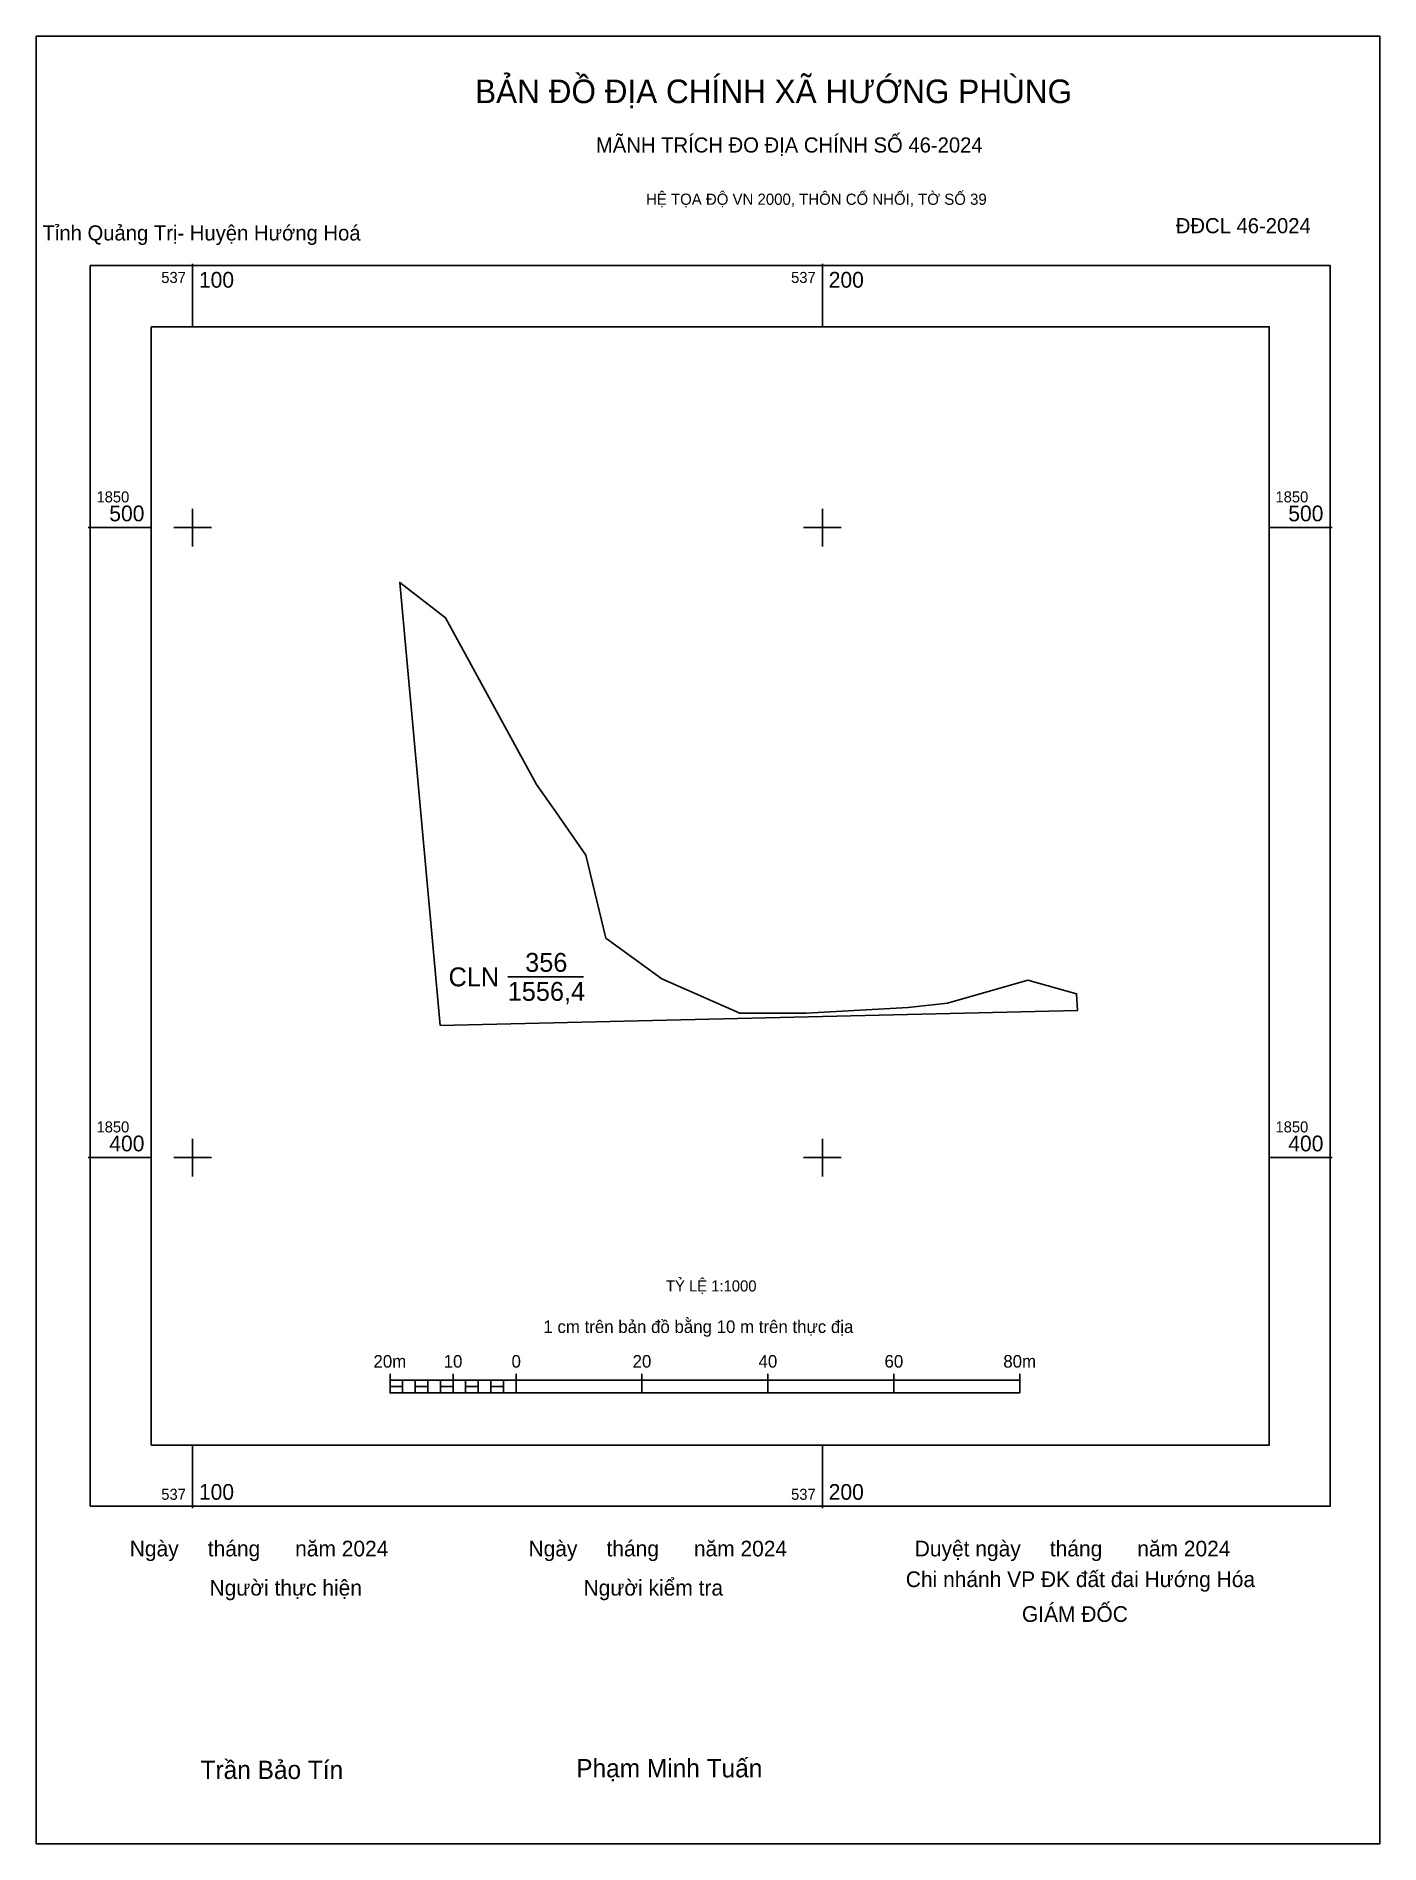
# Model space of a CAD drawing. Extents: x 537075 to 537289, y 1850291 to 1850578.
import ezdxf

# ---------------------------------------------------------------- set-up
doc = ezdxf.new("R2010")
doc.units = 0
for name, color, linetype in [('Level 10', 7, 'Continuous'), ('Level 13', 7, 'Continuous'), ('Level 15', 7, 'Continuous'), ('Level 22', 7, 'Continuous'), ('Level 27', 7, 'Continuous'), ('Level 6', 7, 'Continuous'), ('Level 62', 7, 'Continuous'), ('Level 63', 7, 'Continuous'), ('Level 9', 7, 'Continuous')]:
    doc.layers.add(name, color=color, linetype=linetype)

msp = doc.modelspace()

# ---------------------------------------------------------------- linework, layer by layer
at = {"layer": 'Level 10'}
msp.add_lwpolyline([(537139.31, 1850421), (537132.88, 1850491.29), (537140.17, 1850485.7), (537154.62, 1850459.2), (537157.76, 1850454.72), (537162.46, 1850448.01), (537165.59, 1850434.84), (537174.51, 1850428.38), (537186.89, 1850422.95), (537197.4, 1850422.95), (537213.62, 1850423.85), (537219.88, 1850424.53), (537232.61, 1850428.16), (537240.35, 1850426.02), (537240.48, 1850423.38)], close=True, dxfattribs=at)
at = {"layer": 'Level 15'}
msp.add_lwpolyline([(537075.16, 1850578), (537288.51, 1850578), (537288.51, 1850291.09), (537075.16, 1850291.09)], close=True, dxfattribs=at)
at = {"layer": 'Level 22'}
msp.add_line((537150.03, 1850428.69), (537162.07, 1850428.69), dxfattribs=at)
at = {"layer": 'Level 27'}
for p, q in [((537132.88, 1850491.29), (537132.87, 1850491.3)), ((537139.31, 1850421), (537139.3, 1850421)), ((537139.31, 1850421), (537139.31, 1850420.99)), ((537240.48, 1850423.38), (537240.48, 1850423.37))]:
    msp.add_line(p, q, dxfattribs=at)
at = {"layer": 'Level 62'}
msp.add_lwpolyline([(537093.43, 1850531.89), (537270.94, 1850531.89), (537270.94, 1850354.38), (537093.43, 1850354.38)], close=True, dxfattribs=at)
at = {"layer": 'Level 63'}
for p, q in [((537100, 1850541.89), (537100, 1850531.89)), ((537200, 1850541.89), (537200, 1850531.89)), ((537100, 1850503), (537100, 1850497)), ((537200, 1850503), (537200, 1850497)), ((537083.43, 1850500), (537093.43, 1850500)), ((537097, 1850500), (537103, 1850500)), ((537197, 1850500), (537203, 1850500)), ((537270.94, 1850500), (537280.94, 1850500)), ((537100, 1850403), (537100, 1850397)), ((537200, 1850403), (537200, 1850397)), ((537083.43, 1850400), (537093.43, 1850400)), ((537097, 1850400), (537103, 1850400)), ((537197, 1850400), (537203, 1850400)), ((537270.94, 1850400), (537280.94, 1850400)), ((537131.35, 1850365.67), (537131.35, 1850362.67)), ((537131.35, 1850364.67), (537231.35, 1850364.67)), ((537133.35, 1850364.67), (537133.35, 1850362.67)), ((537135.35, 1850364.67), (537135.35, 1850362.67)), ((537137.35, 1850364.67), (537137.35, 1850362.67)), ((537139.35, 1850364.67), (537139.35, 1850362.67)), ((537141.35, 1850365.67), (537141.35, 1850362.67)), ((537141.35, 1850364.67), (537141.35, 1850362.67)), ((537143.35, 1850364.67), (537143.35, 1850362.67)), ((537145.35, 1850364.67), (537145.35, 1850362.67)), ((537147.35, 1850364.67), (537147.35, 1850362.67)), ((537149.35, 1850364.67), (537149.35, 1850362.67)), ((537151.35, 1850365.67), (537151.35, 1850362.67)), ((537151.35, 1850364.67), (537151.35, 1850362.67)), ((537171.35, 1850365.67), (537171.35, 1850362.67)), ((537191.35, 1850365.67), (537191.35, 1850362.67)), ((537211.35, 1850365.67), (537211.35, 1850362.67)), ((537231.35, 1850365.67), (537231.35, 1850362.67)), ((537131.35, 1850362.67), (537231.35, 1850362.67)), ((537100, 1850354.38), (537100, 1850344.38)), ((537200, 1850354.38), (537200, 1850344.38))]:
    msp.add_line(p, q, dxfattribs=at)
for points in [[(537083.74, 1850541.58), (537280.63, 1850541.58), (537280.63, 1850344.69), (537083.74, 1850344.69)], [(537131.35, 1850363.67), (537133.35, 1850363.67), (537133.35, 1850362.67), (537131.35, 1850362.67)], [(537131.35, 1850363.67), (537133.35, 1850363.67), (537133.35, 1850362.67), (537131.35, 1850362.67)], [(537135.35, 1850363.67), (537137.35, 1850363.67), (537137.35, 1850362.67), (537135.35, 1850362.67)], [(537139.35, 1850363.67), (537141.35, 1850363.67), (537141.35, 1850362.67), (537139.35, 1850362.67)], [(537143.35, 1850363.67), (537145.35, 1850363.67), (537145.35, 1850362.67), (537143.35, 1850362.67)], [(537147.35, 1850363.67), (537149.35, 1850363.67), (537149.35, 1850362.67), (537147.35, 1850362.67)]]:
    msp.add_lwpolyline(points, close=True, dxfattribs=at)

# ---------------------------------------------------------------- texts
at = {"layer": 'Level 13'}
for s, p in [('356', (537152.81, 1850429.49)), ('CLN', (537140.64, 1850427.19)), ('1556,4', (537150.04, 1850424.89))]:
    msp.add_text(s, height=3, dxfattribs=at).set_placement(p)
at = {"layer": 'Level 6'}
msp.add_text('TỶ LỆ 1:1000', height=1.7579, dxfattribs=at).set_placement((537175.16, 1850378.76))
at = {"layer": 'Level 63'}
for s, height, p in [('BẢN ĐỒ ĐỊA CHÍNH XÃ HƯỚNG PHÙNG', 3.7437, (537144.85, 1850567.37)), ('MÃNH TRÍCH ĐO ĐỊA CHÍNH SỐ 46-2024', 2.4022, (537164.04, 1850559.53)), ('HỆ TỌA ĐỘ VN 2000, THÔN CỔ NHỔI, TỜ SỐ 39', 1.7782, (537171.99, 1850551.23)), ('537', 1.75, (537095.03, 1850538.83)), ('100', 2.5, (537101, 1850538.08)), ('537', 1.75, (537195.03, 1850538.83)), ('200', 2.5, (537201, 1850538.08)), ('1850', 1.75, (537084.74, 1850504)), ('1850', 1.75, (537271.94, 1850504)), ('500', 2.5, (537086.77, 1850501)), ('500', 2.5, (537273.97, 1850501)), ('1850', 1.75, (537084.74, 1850404)), ('400', 2.5, (537086.77, 1850401)), ('1850', 1.75, (537271.94, 1850404)), ('400', 2.5, (537273.97, 1850401)), ('1 cm trên bản đồ bằng 10 m trên thực địa', 2, (537155.7, 1850372.17)), ('20m', 2, (537128.72, 1850366.67)), ('10', 2, (537139.86, 1850366.67)), ('0', 2, (537150.64, 1850366.67)), ('20', 2, (537169.86, 1850366.67)), ('40', 2, (537189.86, 1850366.67)), ('60', 2, (537209.86, 1850366.67)), ('80m', 2, (537228.72, 1850366.67)), ('537', 1.75, (537095.03, 1850345.69)), ('100', 2.5, (537101, 1850345.69)), ('537', 1.75, (537195.03, 1850345.69)), ('200', 2.5, (537201, 1850345.69)), ('Ngày     tháng      năm 2024', 2.4883, (537090.02, 1850336.71)), ('Ngày     tháng      năm 2024', 2.4883, (537153.33, 1850336.71)), ('Duyệt ngày     tháng      năm 2024', 2.4883, (537214.66, 1850336.71)), ('Chi nhánh VP ĐK đất đai Hướng Hóa', 2.4883, (537213.24, 1850331.84)), ('Người thực hiện', 2.4883, (537102.68, 1850330.49)), ('Người kiểm tra', 2.4883, (537162.07, 1850330.49)), ('GIÁM ĐỐC', 2.488, (537231.68, 1850326.32)), ('Trần Bảo Tín', 2.9024, (537101.26, 1850301.38)), ('Phạm Minh Tuấn', 2.9024, (537160.91, 1850301.64))]:
    msp.add_text(s, height=height, dxfattribs=at).set_placement(p)
at = {"layer": 'Level 9'}
for s, p in [('Tỉnh Quảng Trị- Huyện Hướng Hoá', (537076.17, 1850545.57)), ('ĐĐCL 46-2024', (537256.11, 1850546.72))]:
    msp.add_text(s, height=2.4022, dxfattribs=at).set_placement(p)

doc.saveas('drawing.dxf')
